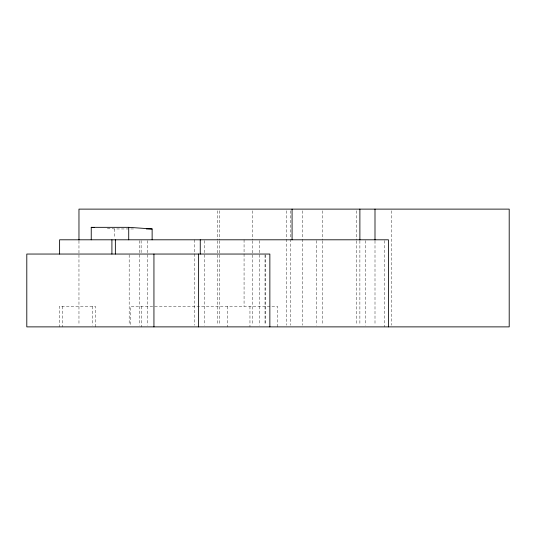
<?xml version="1.0" encoding="UTF-8"?>
<svg xmlns="http://www.w3.org/2000/svg" width="536" height="536" viewBox="0 0 536 536"><rect width="100%" height="100%" fill="white"/><g stroke="black" fill="none" stroke-linecap="round" stroke-linejoin="round"><path stroke-width="0.4" stroke-dasharray="2.68 2.01" d="M107.388 228.45L114.65 228.952L134.637 228.952M391.488 210.789L391.488 325.211M384.493 240.637L384.493 326.88M374.999 240.858L374.999 325.211M365.478 240.637L365.478 325.205M359.884 240.858L359.884 325.211M356.681 210.789L356.681 240.021M356.681 240.858L356.681 325.211M322.304 210.789L322.304 240.021M322.304 240.858L322.304 325.211M316.615 240.637L316.615 325.205M302.619 210.789L302.619 238.353M302.619 239.19L302.619 325.211M290.633 210.789L290.633 238.353M290.633 239.19L290.633 325.211M286.673 210.789L286.673 238.353M286.673 239.19L286.673 325.211M277.527 326.88L277.527 306.324L130.637 306.324L130.637 325.238M265.789 254.881L265.789 325.205M265.019 254.881L265.019 325.205M259.417 240.637L259.417 325.205M252.322 210.789L252.322 240.021M252.322 240.858L252.322 325.211M249.957 306.324L249.957 326.88M244.068 239.8L244.068 253.106M244.068 253.937L244.068 306.324M227.599 306.324L227.599 326.88M219.72 210.789L219.72 240.021M219.72 240.858L219.72 325.211M217.328 210.789L217.328 240.021M217.328 240.858L217.328 325.211M204.765 240.637L204.765 325.205M194.226 239.8L194.226 325.205M147.621 240.637L147.621 325.205M141.739 306.324L141.739 326.88M141.129 240.59L141.129 253.253M139.574 240.637L139.574 325.205M129.176 254.881L129.176 325.205M114.65 228.952L114.65 238.131M95.421 326.88L95.421 306.324L59.315 306.324L59.315 326.88M92.346 306.324L92.346 325.238M78.966 240.858L78.966 325.211M62.397 306.324L62.397 326.88"/><path stroke-width="0.8" d="M91.241 239.8L91.241 227.331L128.72 227.331L152.13 228.952L152.13 239.8M146.301 228.952L152.13 228.952M91.241 227.331L94.47 227.552M388.453 326.88L388.453 239.8L59.61 239.8L59.61 254.044M374.999 209.12L374.999 240.021M359.884 209.12L359.884 240.021M292.073 209.12L292.073 239.8M269.856 326.88L269.856 254.044L26.8 254.044L26.8 326.88L509.2 326.88L509.2 209.12L78.966 209.12L78.966 240.021M200.256 239.8L200.256 254.044M198.608 254.044L198.608 326.88M153.939 254.044L153.939 326.88M128.72 227.331L128.72 239.8M115.361 239.8L115.361 254.044M111.91 239.8L111.91 254.044"/></g></svg>
